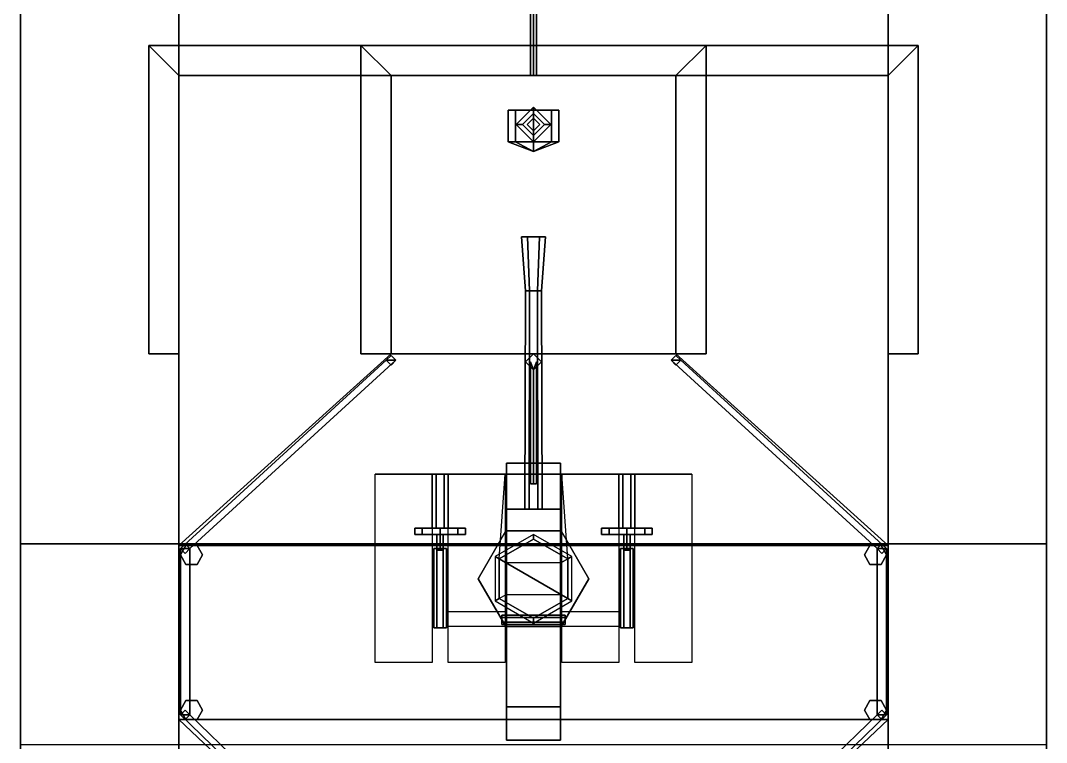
# Model space of a CAD drawing. Header units: millimetres. Extents: x -3.2 to 3.2, y -23.5 to 23.5.
# Drawn here: x -3.24 to 3.24, y -17.74 to -13.18 of the extents above; entities that cross this region are included whole.
import ezdxf

# ---------------------------------------------------------------- set-up
doc = ezdxf.new("R2010")
doc.units = ezdxf.units.MM
for name, color, linetype in [('gun', 1, 'Continuous'), ('sleeve', 5, 'Continuous'), ('turret', 2, 'Continuous')]:
    doc.layers.add(name, color=color, linetype=linetype)

msp = doc.modelspace()

# ---------------------------------------------------------------- linework, layer by layer
for points in [[(-3.24, -23.47, 1.46), (3.24, -23.47, 1.46), (3.24, 21.45, 1.46), (-3.24, 21.45, 1.46)], [(-3.24, 21.45, 1.46), (-3.24, -23.47, 1.46), (-3.24, -23.47, 2.38), (-3.24, 21.45, 2.38)], [(3.24, 21.45, 1.46), (3.24, -23.47, 1.46), (3.24, -23.47, 2.38), (3.24, 21.45, 2.38)], [(3.24, 12.85, -1.31), (3.24, -16.49, -1.31), (-3.24, -16.49, -1.31), (-3.24, 12.85, -1.31)], [(-3.24, 12.85, -1.31), (-3.24, -16.49, -1.31), (-3.24, -16.49, 1.46), (-3.24, 12.85, 1.46)], [(3.24, 12.85, 1.46), (3.24, -16.49, 1.46), (3.24, -16.49, -1.31), (3.24, 12.85, -1.31)], [(-2.24, -9.36, 2.56), (-2.24, -18.73, 2.56), (2.24, -18.73, 2.56), (2.24, -9.36, 2.56)], [(-2.24, -9.36, 1.46), (-2.24, -18.73, 1.46), (-2.24, -18.73, 2.56), (-2.24, -9.36, 2.56)], [(2.24, -9.36, 2.56), (2.24, -18.73, 2.56), (2.24, -18.73, 1.46), (2.24, -9.36, 1.46)], [(0, -13.53, 5.09), (-0.02, -13.53, 5.11), (-0.02, -12.5143, 5.8212), (0, -12.5028, 5.8049)], [(0.02, -13.53, 5.11), (0, -13.53, 5.09), (0, -12.5028, 5.8049), (0.02, -12.5143, 5.8212)], [(-0.02, -13.53, 5.11), (0, -13.53, 5.13), (0, -12.5257, 5.8376), (-0.02, -12.5143, 5.8212)], [(0, -13.53, 5.13), (0.02, -13.53, 5.11), (0.02, -12.5143, 5.8212), (0, -12.5257, 5.8376)], [(-2.43, -15.29, 3.78), (-2.24, -15.29, 3.53), (-2.24, -13.53, 3.53), (-2.43, -13.34, 3.78)], [(-2.24, -15.29, 3.53), (-2.43, -15.29, 3.78), (-2.43, -13.34, 3.78), (-2.24, -13.53, 3.53)], [(-2.24, -13.53, 3.53), (-2.43, -13.34, 3.78), (2.43, -13.34, 3.78), (2.24, -13.53, 3.53)], [(-2.43, -13.34, 3.78), (-2.24, -13.53, 3.53), (2.24, -13.53, 3.53), (2.43, -13.34, 3.78)], [(-1.09, -13.34, 4.65), (-0.9, -13.53, 4.4), (0.9, -13.53, 4.4), (1.09, -13.34, 4.65)], [(-0.9, -13.53, 4.4), (-1.09, -13.34, 4.65), (1.09, -13.34, 4.65), (0.9, -13.53, 4.4)], [(-0.9, -15.29, 4.4), (-1.09, -15.29, 4.65), (-1.09, -13.34, 4.65), (-0.9, -13.53, 4.4)], [(-1.09, -15.29, 4.65), (-0.9, -15.29, 4.4), (-0.9, -13.53, 4.4), (-1.09, -13.34, 4.65)], [(0.9, -15.29, 4.4), (1.09, -15.29, 4.65), (1.09, -13.34, 4.65), (0.9, -13.53, 4.4)], [(1.09, -15.29, 4.65), (0.9, -15.29, 4.4), (0.9, -13.53, 4.4), (1.09, -13.34, 4.65)], [(2.43, -15.29, 3.78), (2.24, -15.29, 3.53), (2.24, -13.53, 3.53), (2.43, -13.34, 3.78)], [(2.24, -15.29, 3.53), (2.43, -15.29, 3.78), (2.43, -13.34, 3.78), (2.24, -13.53, 3.53)], [(-2.24, -13.53, 2.56), (-2.24, -13.53, 3.53), (-0.9, -13.53, 3.53), (-0.9, -13.53, 2.56)], [(-2.24, -13.53, 3.53), (-2.24, -13.53, 2.56), (-0.9, -13.53, 2.56), (-0.9, -13.53, 3.53)], [(-2.24, -13.53, 3.53), (-2.24, -13.53, 2.56), (-2.24, -15.29, 2.56), (-2.24, -15.29, 3.53)], [(-2.24, -13.53, 2.56), (-2.24, -13.53, 3.53), (-2.24, -15.29, 3.53), (-2.24, -15.29, 2.56)], [(0.9, -13.53, 4.62), (0.9, -13.53, 2.56), (-0.9, -13.53, 2.56), (-0.9, -13.53, 4.62)], [(-0.9, -13.53, 2.56), (-0.9, -15.29, 2.56), (-0.9, -15.29, 4.62), (-0.9, -13.53, 4.62)], [(-0.9, -13.53, 4.62), (-0.9, -15.29, 4.62), (0.9, -15.29, 4.62), (0.9, -13.53, 4.62)], [(-0.9, -15.29, 5.27), (-0.9, -15.29, 4.62), (-0.9, -13.53, 4.62), (-0.9, -13.53, 5.27)], [(-0.9, -15.29, 4.62), (-0.9, -15.29, 5.27), (-0.9, -13.53, 5.27), (-0.9, -13.53, 4.62)], [(0.9, -13.53, 5.27), (0.9, -13.53, 4.62), (-0.9, -13.53, 4.62), (-0.9, -13.53, 5.27)], [(0.9, -13.53, 4.62), (0.9, -13.53, 5.27), (-0.9, -13.53, 5.27), (-0.9, -13.53, 4.62)], [(0.9, -15.29, 4.62), (0.9, -15.29, 2.56), (0.9, -13.53, 2.56), (0.9, -13.53, 4.62)], [(0.9, -15.29, 5.27), (0.9, -15.29, 4.62), (0.9, -13.53, 4.62), (0.9, -13.53, 5.27)], [(0.9, -15.29, 4.62), (0.9, -15.29, 5.27), (0.9, -13.53, 5.27), (0.9, -13.53, 4.62)], [(0.9, -13.53, 3.53), (0.9, -13.53, 2.56), (2.24, -13.53, 2.56), (2.24, -13.53, 3.53)], [(0.9, -13.53, 2.56), (0.9, -13.53, 3.53), (2.24, -13.53, 3.53), (2.24, -13.53, 2.56)], [(2.24, -13.53, 2.56), (2.24, -13.53, 3.53), (2.24, -15.29, 3.53), (2.24, -15.29, 2.56)], [(2.24, -13.53, 3.53), (2.24, -13.53, 2.56), (2.24, -15.29, 2.56), (2.24, -15.29, 3.53)], [(0, -13.73, 4.62), (-0.11, -13.84, 4.62), (-0.11, -13.84, 4.75), (0, -13.73, 4.75)], [(-0.07, -13.84, 4.96), (0, -13.77, 4.96), (0, -13.73, 4.75), (-0.11, -13.84, 4.75)], [(0.11, -13.84, 4.62), (0, -13.73, 4.62), (0, -13.73, 4.75), (0.11, -13.84, 4.75)], [(0, -13.77, 4.96), (0.07, -13.84, 4.96), (0.11, -13.84, 4.75), (0, -13.73, 4.75)], [(-0.16, -13.75, 5.47), (0.1131, -13.75, 5.3569), (0, -13.75, 5.31), (-0.1131, -13.75, 5.3569)], [(-0.16, -13.95, 5.47), (-0.1131, -13.95, 5.5831), (-0.1131, -13.75, 5.5831), (-0.16, -13.75, 5.47)], [(-0.1131, -13.95, 5.3569), (-0.16, -13.95, 5.47), (-0.16, -13.75, 5.47), (-0.1131, -13.75, 5.3569)], [(-0.1131, -13.75, 5.5831), (0.16, -13.75, 5.47), (0.1131, -13.75, 5.3569), (-0.16, -13.75, 5.47)], [(0, -13.95, 5.31), (-0.1131, -13.95, 5.3569), (-0.1131, -13.75, 5.3569), (0, -13.75, 5.31)], [(-0.1131, -13.95, 5.5831), (0, -13.95, 5.63), (0, -13.75, 5.63), (-0.1131, -13.75, 5.5831)], [(0, -13.75, 5.63), (0.1131, -13.75, 5.5831), (0.16, -13.75, 5.47), (-0.1131, -13.75, 5.5831)], [(-0.07, -13.84, 4.96), (0, -13.91, 4.96), (0.07, -13.84, 4.96), (0, -13.77, 4.96)], [(0, -13.8, 4.96), (-0.04, -13.84, 4.96), (-0.04, -13.84, 5.33), (0, -13.8, 5.31)], [(0.1131, -13.95, 5.3569), (0, -13.95, 5.31), (0, -13.75, 5.31), (0.1131, -13.75, 5.3569)], [(0, -13.95, 5.63), (0.1131, -13.95, 5.5831), (0.1131, -13.75, 5.5831), (0, -13.75, 5.63)], [(0.04, -13.84, 4.96), (0, -13.8, 4.96), (0, -13.8, 5.31), (0.04, -13.84, 5.33)], [(0.1131, -13.95, 5.5831), (0.16, -13.95, 5.47), (0.16, -13.75, 5.47), (0.1131, -13.75, 5.5831)], [(0.16, -13.95, 5.47), (0.1131, -13.95, 5.3569), (0.1131, -13.75, 5.3569), (0.16, -13.75, 5.47)], [(-0.11, -13.84, 4.62), (0, -13.95, 4.62), (0, -13.95, 4.75), (-0.11, -13.84, 4.75)], [(0, -13.91, 4.96), (-0.07, -13.84, 4.96), (-0.11, -13.84, 4.75), (0, -13.95, 4.75)], [(-0.04, -13.84, 4.96), (0, -13.88, 4.96), (0, -13.88, 5.31), (-0.04, -13.84, 5.33)], [(0, -13.95, 4.62), (0.11, -13.84, 4.62), (0.11, -13.84, 4.75), (0, -13.95, 4.75)], [(0.07, -13.84, 4.96), (0, -13.91, 4.96), (0, -13.95, 4.75), (0.11, -13.84, 4.75)], [(0, -13.88, 4.96), (0.04, -13.84, 4.96), (0.04, -13.84, 5.33), (0, -13.88, 5.31)], [(-0.16, -13.95, 5.47), (-0.1131, -13.95, 5.3569), (0, -14.01, 5.47)], [(-0.1131, -13.95, 5.5831), (-0.16, -13.95, 5.47), (0, -14.01, 5.47)], [(-0.1131, -13.95, 5.3569), (0, -13.95, 5.31), (0, -14.01, 5.47)], [(0, -13.95, 5.63), (-0.1131, -13.95, 5.5831), (0, -14.01, 5.47)], [(0, -13.95, 5.31), (0.1131, -13.95, 5.3569), (0, -14.01, 5.47)], [(0.1131, -13.95, 5.3569), (0.16, -13.95, 5.47), (0, -14.01, 5.47)], [(0.16, -13.95, 5.47), (0.1131, -13.95, 5.5831), (0, -14.01, 5.47)], [(0.1131, -13.95, 5.5831), (0, -13.95, 5.63), (0, -14.01, 5.47)], [(0.9, -15.29, 4.21), (2.24, -16.5, 4.21), (-2.24, -16.5, 4.21), (-0.9, -15.29, 4.21)], [(2.24, -16.5, 4.21), (0.9, -15.29, 4.21), (-0.9, -15.29, 4.21), (-2.24, -16.5, 4.21)], [(-0.9, -15.29, 4.62), (-0.9, -15.29, 2.56), (0.9, -15.29, 2.56), (0.9, -15.29, 4.62)], [(0, -15.29, 2.56), (-0.05, -15.34, 2.56), (-0.05, -15.34, 8.71), (0, -15.29, 8.71)], [(0, -15.29, 8.71), (-0.05, -15.34, 8.71), (0, -15.39, 8.71), (0.05, -15.34, 8.71)], [(0.05, -15.34, 2.56), (0, -15.29, 2.56), (0, -15.29, 8.71), (0.05, -15.34, 8.71)], [(-2.17, -16.52, 5.21), (-0.87, -15.33, 5.21), (-0.93, -15.33, 5.21), (-2.23, -16.52, 5.21)], [(-0.87, -15.33, 5.21), (-2.17, -16.52, 5.21), (-2.23, -16.52, 5.21), (-0.93, -15.33, 5.21)], [(-0.9, -15.3, 4.21), (-0.93, -15.33, 4.21), (-0.93, -15.33, 5.21), (-0.9, -15.3, 5.21)], [(-0.93, -15.33, 4.21), (-0.9, -15.36, 4.21), (-0.9, -15.36, 5.21), (-0.93, -15.33, 5.21)], [(-0.87, -15.33, 4.21), (-0.9, -15.3, 4.21), (-0.9, -15.3, 5.21), (-0.87, -15.33, 5.21)], [(-0.9, -15.36, 4.21), (-0.87, -15.33, 4.21), (-0.87, -15.33, 5.21), (-0.9, -15.36, 5.21)], [(-0.05, -15.34, 2.56), (0, -15.39, 2.56), (0, -15.39, 8.71), (-0.05, -15.34, 8.71)], [(0, -15.39, 8.1131), (-0.02, -15.34, 8.06), (-0.02, -16.11, 8.57), (0, -16.11, 8.59)], [(-0.02, -15.34, 8.06), (0, -15.39, 8.0731), (0, -16.11, 8.55), (-0.02, -16.11, 8.57)], [(0, -15.39, 2.56), (0.05, -15.34, 2.56), (0.05, -15.34, 8.71), (0, -15.39, 8.71)], [(0.02, -15.34, 8.06), (0, -15.39, 8.1131), (0, -16.11, 8.59), (0.02, -16.11, 8.57)], [(0, -15.39, 8.0731), (0.02, -15.34, 8.06), (0.02, -16.11, 8.57), (0, -16.11, 8.55)], [(0.9, -15.3, 4.21), (0.87, -15.33, 4.21), (0.87, -15.33, 5.21), (0.9, -15.3, 5.21)], [(0.87, -15.33, 4.21), (0.9, -15.36, 4.21), (0.9, -15.36, 5.21), (0.87, -15.33, 5.21)], [(2.17, -16.52, 5.21), (0.87, -15.33, 5.21), (0.93, -15.33, 5.21), (2.23, -16.52, 5.21)], [(0.87, -15.33, 5.21), (2.17, -16.52, 5.21), (2.23, -16.52, 5.21), (0.93, -15.33, 5.21)], [(0.93, -15.33, 4.21), (0.9, -15.3, 4.21), (0.9, -15.3, 5.21), (0.93, -15.33, 5.21)], [(0.9, -15.36, 4.21), (0.93, -15.33, 4.21), (0.93, -15.33, 5.21), (0.9, -15.36, 5.21)], [(0, -16.11, 8.59), (-0.02, -16.11, 8.57), (0, -16.11, 8.55), (0.02, -16.11, 8.57)], [(-0.175, -16.4069, 2.56), (-0.35, -16.71, 2.56), (-0.35, -16.71, 4.21), (-0.175, -16.4069, 4.21)], [(0.175, -16.4069, 2.56), (-0.175, -16.4069, 2.56), (-0.175, -16.4069, 4.21), (0.175, -16.4069, 4.21)], [(0.35, -16.71, 2.56), (0.175, -16.4069, 2.56), (0.175, -16.4069, 4.21), (0.35, -16.71, 4.21)], [(3.24, -16.49, -1.31), (3.24, -17.76, -1.19), (-3.24, -17.76, -1.19), (-3.24, -16.49, -1.31)], [(-3.24, -16.49, -1.31), (-3.24, -17.76, -1.19), (-3.24, -17.76, 1.46), (-3.24, -16.49, 1.46)], [(2.24, -16.5, 4.21), (2.24, -17.6, 4.21), (-2.24, -17.6, 4.21), (-2.24, -16.5, 4.21)], [(2.24, -17.6, 4.21), (2.24, -16.5, 4.21), (-2.24, -16.5, 4.21), (-2.24, -17.6, 4.21)], [(-2.2, -16.49, 4.21), (-2.23, -16.52, 4.21), (-2.23, -16.52, 5.21), (-2.2, -16.49, 5.21)], [(-2.195, -16.4994, 2.56), (-2.23, -16.56, 2.56), (-2.23, -16.56, 4.21), (-2.195, -16.4994, 4.21)], [(-2.23, -16.52, 4.21), (-2.2, -16.55, 4.21), (-2.2, -16.55, 5.21), (-2.23, -16.52, 5.21)], [(-2.17, -17.57, 5.21), (-2.17, -16.52, 5.21), (-2.23, -16.52, 5.21), (-2.23, -17.57, 5.21)], [(-2.17, -16.52, 5.21), (-2.17, -17.57, 5.21), (-2.23, -17.57, 5.21), (-2.23, -16.52, 5.21)], [(-2.17, -16.52, 4.21), (-2.2, -16.49, 4.21), (-2.2, -16.49, 5.21), (-2.17, -16.52, 5.21)], [(-2.2, -16.55, 4.21), (-2.17, -16.52, 4.21), (-2.17, -16.52, 5.21), (-2.2, -16.55, 5.21)], [(-2.125, -16.4994, 2.56), (-2.195, -16.4994, 2.56), (-2.195, -16.4994, 4.21), (-2.125, -16.4994, 4.21)], [(-2.09, -16.56, 2.56), (-2.125, -16.4994, 2.56), (-2.125, -16.4994, 4.21), (-2.09, -16.56, 4.21)], [(2.125, -16.4994, 2.56), (2.09, -16.56, 2.56), (2.09, -16.56, 4.21), (2.125, -16.4994, 4.21)], [(2.195, -16.4994, 2.56), (2.125, -16.4994, 2.56), (2.125, -16.4994, 4.21), (2.195, -16.4994, 4.21)], [(2.2, -16.49, 4.21), (2.17, -16.52, 4.21), (2.17, -16.52, 5.21), (2.2, -16.49, 5.21)], [(2.17, -16.52, 4.21), (2.2, -16.55, 4.21), (2.2, -16.55, 5.21), (2.17, -16.52, 5.21)], [(2.17, -17.57, 5.21), (2.17, -16.52, 5.21), (2.23, -16.52, 5.21), (2.23, -17.57, 5.21)], [(2.17, -16.52, 5.21), (2.17, -17.57, 5.21), (2.23, -17.57, 5.21), (2.23, -16.52, 5.21)], [(2.23, -16.56, 2.56), (2.195, -16.4994, 2.56), (2.195, -16.4994, 4.21), (2.23, -16.56, 4.21)], [(2.23, -16.52, 4.21), (2.2, -16.49, 4.21), (2.2, -16.49, 5.21), (2.23, -16.52, 5.21)], [(2.2, -16.55, 4.21), (2.23, -16.52, 4.21), (2.23, -16.52, 5.21), (2.2, -16.55, 5.21)], [(3.24, -16.49, 1.46), (3.24, -17.76, 1.46), (3.24, -17.76, -1.19), (3.24, -16.49, -1.31)], [(-2.23, -16.56, 2.56), (-2.195, -16.6206, 2.56), (-2.195, -16.6206, 4.21), (-2.23, -16.56, 4.21)], [(-2.125, -16.6206, 2.56), (-2.09, -16.56, 2.56), (-2.09, -16.56, 4.21), (-2.125, -16.6206, 4.21)], [(2.09, -16.56, 2.56), (2.125, -16.6206, 2.56), (2.125, -16.6206, 4.21), (2.09, -16.56, 4.21)], [(2.195, -16.6206, 2.56), (2.23, -16.56, 2.56), (2.23, -16.56, 4.21), (2.195, -16.6206, 4.21)], [(-2.195, -16.6206, 2.56), (-2.125, -16.6206, 2.56), (-2.125, -16.6206, 4.21), (-2.195, -16.6206, 4.21)], [(2.125, -16.6206, 2.56), (2.195, -16.6206, 2.56), (2.195, -16.6206, 4.21), (2.125, -16.6206, 4.21)], [(-0.35, -16.71, 2.56), (-0.175, -17.0131, 2.56), (-0.175, -17.0131, 4.21), (-0.35, -16.71, 4.21)], [(0.175, -17.0131, 2.56), (0.35, -16.71, 2.56), (0.35, -16.71, 4.21), (0.175, -17.0131, 4.21)], [(-0.175, -17.0131, 2.56), (0.175, -17.0131, 2.56), (0.175, -17.0131, 4.21), (-0.175, -17.0131, 4.21)], [(-2.195, -17.4794, 2.56), (-2.23, -17.54, 2.56), (-2.23, -17.54, 4.21), (-2.195, -17.4794, 4.21)], [(-2.125, -17.4794, 2.56), (-2.195, -17.4794, 2.56), (-2.195, -17.4794, 4.21), (-2.125, -17.4794, 4.21)], [(-2.09, -17.54, 2.56), (-2.125, -17.4794, 2.56), (-2.125, -17.4794, 4.21), (-2.09, -17.54, 4.21)], [(2.125, -17.4794, 2.56), (2.09, -17.54, 2.56), (2.09, -17.54, 4.21), (2.125, -17.4794, 4.21)], [(2.195, -17.4794, 2.56), (2.125, -17.4794, 2.56), (2.125, -17.4794, 4.21), (2.195, -17.4794, 4.21)], [(2.23, -17.54, 2.56), (2.195, -17.4794, 2.56), (2.195, -17.4794, 4.21), (2.23, -17.54, 4.21)], [(-2.23, -17.54, 2.56), (-2.195, -17.6006, 2.56), (-2.195, -17.6006, 4.21), (-2.23, -17.54, 4.21)], [(-2.2, -17.54, 4.21), (-2.23, -17.57, 4.21), (-2.23, -17.57, 5.21), (-2.2, -17.54, 5.21)], [(-2.17, -17.57, 4.21), (-2.2, -17.54, 4.21), (-2.2, -17.54, 5.21), (-2.17, -17.57, 5.21)], [(-2.125, -17.6006, 2.56), (-2.09, -17.54, 2.56), (-2.09, -17.54, 4.21), (-2.125, -17.6006, 4.21)], [(2.09, -17.54, 2.56), (2.125, -17.6006, 2.56), (2.125, -17.6006, 4.21), (2.09, -17.54, 4.21)], [(2.2, -17.54, 4.21), (2.17, -17.57, 4.21), (2.17, -17.57, 5.21), (2.2, -17.54, 5.21)], [(2.195, -17.6006, 2.56), (2.23, -17.54, 2.56), (2.23, -17.54, 4.21), (2.195, -17.6006, 4.21)], [(2.23, -17.57, 4.21), (2.2, -17.54, 4.21), (2.2, -17.54, 5.21), (2.23, -17.57, 5.21)], [(0.9, -18.87, 4.21), (2.24, -17.6, 4.21), (-2.24, -17.6, 4.21), (-0.9, -18.87, 4.21)], [(2.24, -17.6, 4.21), (0.9, -18.87, 4.21), (-0.9, -18.87, 4.21), (-2.24, -17.6, 4.21)], [(-2.23, -17.57, 4.21), (-2.2, -17.6, 4.21), (-2.2, -17.6, 5.21), (-2.23, -17.57, 5.21)], [(-0.9, -18.8, 5.21), (-2.17, -17.57, 5.21), (-2.23, -17.57, 5.21), (-0.9, -18.86, 5.21)], [(-2.17, -17.57, 5.21), (-0.9, -18.8, 5.21), (-0.9, -18.86, 5.21), (-2.23, -17.57, 5.21)], [(-2.2, -17.6, 4.21), (-2.17, -17.57, 4.21), (-2.17, -17.57, 5.21), (-2.2, -17.6, 5.21)], [(-2.195, -17.6006, 2.56), (-2.125, -17.6006, 2.56), (-2.125, -17.6006, 4.21), (-2.195, -17.6006, 4.21)], [(0.9, -18.8, 5.21), (2.17, -17.57, 5.21), (2.23, -17.57, 5.21), (0.9, -18.86, 5.21)], [(2.17, -17.57, 5.21), (0.9, -18.8, 5.21), (0.9, -18.86, 5.21), (2.23, -17.57, 5.21)], [(2.125, -17.6006, 2.56), (2.195, -17.6006, 2.56), (2.195, -17.6006, 4.21), (2.125, -17.6006, 4.21)], [(2.17, -17.57, 4.21), (2.2, -17.6, 4.21), (2.2, -17.6, 5.21), (2.17, -17.57, 5.21)], [(2.2, -17.6, 4.21), (2.23, -17.57, 4.21), (2.23, -17.57, 5.21), (2.2, -17.6, 5.21)]]:
    msp.add_3dface(points)
at = {"layer": 'gun'}
for points in [[(-0.0375, -14.55, 5.995), (-0.075, -14.55, 5.93), (-0.05, -14.89, 5.93), (-0.025, -14.89, 5.9733)], [(-0.075, -14.55, 5.93), (-0.0375, -14.55, 5.865), (-0.025, -14.89, 5.8867), (-0.05, -14.89, 5.93)], [(0.0375, -14.55, 5.995), (-0.0375, -14.55, 5.995), (-0.025, -14.89, 5.9733), (0.025, -14.89, 5.9733)], [(-0.0375, -14.55, 5.865), (0.0375, -14.55, 5.865), (0.025, -14.89, 5.8867), (-0.025, -14.89, 5.8867)], [(0.075, -14.55, 5.93), (0.0375, -14.55, 5.995), (0.025, -14.89, 5.9733), (0.05, -14.89, 5.93)], [(0.0375, -14.55, 5.865), (0.075, -14.55, 5.93), (0.05, -14.89, 5.93), (0.025, -14.89, 5.8867)], [(-0.025, -14.89, 5.9733), (-0.05, -14.89, 5.93), (-0.055, -16.27, 5.93), (-0.0275, -16.27, 5.9776)], [(-0.05, -14.89, 5.93), (-0.025, -14.89, 5.8867), (-0.0275, -16.27, 5.8824), (-0.055, -16.27, 5.93)], [(0.025, -14.89, 5.9733), (-0.025, -14.89, 5.8867), (-0.05, -14.89, 5.93), (-0.025, -14.89, 5.9733)], [(0.025, -14.89, 5.9733), (-0.025, -14.89, 5.9733), (-0.0275, -16.27, 5.9776), (0.0275, -16.27, 5.9776)], [(-0.025, -14.89, 5.8867), (0.025, -14.89, 5.8867), (0.0275, -16.27, 5.8824), (-0.0275, -16.27, 5.8824)], [(0.05, -14.89, 5.93), (0.025, -14.89, 5.8867), (-0.025, -14.89, 5.8867), (0.025, -14.89, 5.9733)], [(0.05, -14.89, 5.93), (0.025, -14.89, 5.9733), (0.0275, -16.27, 5.9776), (0.055, -16.27, 5.93)], [(0.025, -14.89, 5.8867), (0.05, -14.89, 5.93), (0.055, -16.27, 5.93), (0.0275, -16.27, 5.8824)]]:
    msp.add_3dface(points, dxfattribs=at)
at = {"layer": 'sleeve'}
for points in [[(0.17, -16.27, 6.13), (0.17, -15.98, 5.59), (-0.17, -15.98, 5.59), (-0.17, -16.27, 6.13)], [(-0.17, -15.98, 5.59), (-0.17, -17.52, 5.59), (-0.17, -17.52, 6.13), (-0.17, -16.27, 6.13)], [(0.17, -15.98, 5.59), (0.17, -17.52, 5.59), (-0.17, -17.52, 5.59), (-0.17, -15.98, 5.59)], [(0.17, -17.52, 6.13), (0.17, -17.52, 5.59), (0.17, -15.98, 5.59), (0.17, -16.27, 6.13)], [(-0.17, -16.27, 6.13), (-0.17, -17.52, 6.13), (0.17, -17.52, 6.13), (0.17, -16.27, 6.13)], [(-0.61, -16.52, 6.0546), (-0.63, -16.52, 6.02), (-0.63, -17.02, 6.02), (-0.61, -17.02, 6.0546)], [(-0.63, -16.52, 6.02), (-0.61, -16.52, 5.9854), (-0.61, -17.02, 5.9854), (-0.63, -17.02, 6.02)], [(-0.55, -16.52, 6.02), (-0.63, -16.52, 6.02), (-0.61, -16.52, 6.0546), (-0.57, -16.52, 6.0546)], [(-0.57, -16.52, 5.9854), (-0.61, -16.52, 5.9854), (-0.63, -16.52, 6.02), (-0.55, -16.52, 6.02)], [(-0.57, -16.52, 6.0546), (-0.61, -16.52, 6.0546), (-0.61, -17.02, 6.0546), (-0.57, -17.02, 6.0546)], [(-0.61, -16.52, 5.9854), (-0.57, -16.52, 5.9854), (-0.57, -17.02, 5.9854), (-0.61, -17.02, 5.9854)], [(-0.55, -16.52, 6.02), (-0.57, -16.52, 6.0546), (-0.57, -17.02, 6.0546), (-0.55, -17.02, 6.02)], [(-0.57, -16.52, 5.9854), (-0.55, -16.52, 6.02), (-0.55, -17.02, 6.02), (-0.57, -17.02, 5.9854)], [(0.61, -16.52, 5.9854), (0.57, -16.52, 5.9854), (0.55, -16.52, 6.02), (0.63, -16.52, 6.02)], [(0.63, -16.52, 6.02), (0.55, -16.52, 6.02), (0.57, -16.52, 6.0546), (0.61, -16.52, 6.0546)], [(0.55, -16.52, 6.02), (0.57, -16.52, 5.9854), (0.57, -17.02, 5.9854), (0.55, -17.02, 6.02)], [(0.57, -16.52, 6.0546), (0.55, -16.52, 6.02), (0.55, -17.02, 6.02), (0.57, -17.02, 6.0546)], [(0.57, -16.52, 5.9854), (0.61, -16.52, 5.9854), (0.61, -17.02, 5.9854), (0.57, -17.02, 5.9854)], [(0.61, -16.52, 6.0546), (0.57, -16.52, 6.0546), (0.57, -17.02, 6.0546), (0.61, -17.02, 6.0546)], [(0.61, -16.52, 5.9854), (0.63, -16.52, 6.02), (0.63, -17.02, 6.02), (0.61, -17.02, 5.9854)], [(0.63, -16.52, 6.02), (0.61, -16.52, 6.0546), (0.61, -17.02, 6.0546), (0.63, -17.02, 6.02)], [(-0.55, -16.92, 6.02), (-0.55, -17.01, 6.02), (-0.17, -17.01, 6.02), (-0.17, -16.92, 6.02)], [(0.2, -16.955, 5.946), (0.2, -16.94, 5.92), (-0.2, -16.94, 5.92), (-0.2, -16.955, 5.946)], [(0.2, -16.94, 5.92), (0.2, -16.955, 5.894), (-0.2, -16.955, 5.894), (-0.2, -16.94, 5.92)], [(-0.2, -16.985, 5.946), (-0.2, -16.955, 5.946), (-0.2, -16.94, 5.92), (-0.2, -17, 5.92)], [(-0.2, -17, 5.92), (-0.2, -16.94, 5.92), (-0.2, -16.955, 5.894), (-0.2, -16.985, 5.894)], [(0.2, -16.985, 5.946), (0.2, -16.955, 5.946), (-0.2, -16.955, 5.946), (-0.2, -16.985, 5.946)], [(0.2, -16.955, 5.894), (0.2, -16.985, 5.894), (-0.2, -16.985, 5.894), (-0.2, -16.955, 5.894)], [(0.17, -16.92, 6.02), (0.17, -17.01, 6.02), (0.55, -17.01, 6.02), (0.55, -16.92, 6.02)], [(0.2, -17, 5.92), (0.2, -16.94, 5.92), (0.2, -16.955, 5.946), (0.2, -16.985, 5.946)], [(0.2, -16.985, 5.894), (0.2, -16.955, 5.894), (0.2, -16.94, 5.92), (0.2, -17, 5.92)], [(-0.57, -17.02, 6.0546), (-0.61, -17.02, 6.0546), (-0.63, -17.02, 6.02), (-0.55, -17.02, 6.02)], [(-0.55, -17.02, 6.02), (-0.63, -17.02, 6.02), (-0.61, -17.02, 5.9854), (-0.57, -17.02, 5.9854)], [(0.2, -17, 5.92), (0.2, -16.985, 5.946), (-0.2, -16.985, 5.946), (-0.2, -17, 5.92)], [(0.2, -16.985, 5.894), (0.2, -17, 5.92), (-0.2, -17, 5.92), (-0.2, -16.985, 5.894)], [(0.63, -17.02, 6.02), (0.55, -17.02, 6.02), (0.57, -17.02, 5.9854), (0.61, -17.02, 5.9854)], [(0.61, -17.02, 6.0546), (0.57, -17.02, 6.0546), (0.55, -17.02, 6.02), (0.63, -17.02, 6.02)], [(-0.17, -17.52, 6.13), (-0.17, -17.52, 5.59), (0.17, -17.52, 5.59), (0.17, -17.52, 6.13)], [(-0.17, -17.52, 5.74), (-0.17, -17.73, 5.74), (-0.17, -17.73, 6.03), (-0.17, -17.52, 6.03)], [(-0.17, -17.52, 6.03), (-0.17, -17.73, 6.03), (0.17, -17.73, 6.03), (0.17, -17.52, 6.03)], [(0.17, -17.52, 5.74), (0.17, -17.73, 5.74), (-0.17, -17.73, 5.74), (-0.17, -17.52, 5.74)], [(0.17, -17.73, 6.03), (0.17, -17.73, 5.74), (0.17, -17.52, 5.74), (0.17, -17.52, 6.03)], [(-0.17, -17.73, 6.03), (-0.17, -17.73, 5.74), (0.17, -17.73, 5.74), (0.17, -17.73, 6.03)]]:
    msp.add_3dface(points, dxfattribs=at)
at = {"layer": 'turret'}
for points in [[(-1, -16.05, 4.41), (-0.18, -16.05, 4.41), (-0.18, -16.05, 5.76), (-1, -16.05, 5.76)], [(-1, -16.05, 5.76), (-0.64, -16.05, 5.76), (-0.64, -17.24, 6.29), (-1, -17.24, 6.29)], [(-0.64, -16.05, 5.22), (-0.615, -16.05, 5.1767), (-0.615, -16.39, 5.1767), (-0.64, -16.39, 5.22)], [(-0.615, -16.05, 5.2633), (-0.64, -16.05, 5.22), (-0.64, -16.39, 5.22), (-0.615, -16.39, 5.2633)], [(-0.615, -16.05, 5.1767), (-0.565, -16.05, 5.1767), (-0.565, -16.39, 5.1767), (-0.615, -16.39, 5.1767)], [(-0.565, -16.05, 5.2633), (-0.615, -16.05, 5.2633), (-0.615, -16.39, 5.2633), (-0.565, -16.39, 5.2633)], [(-0.565, -16.05, 5.1767), (-0.54, -16.05, 5.22), (-0.54, -16.39, 5.22), (-0.565, -16.39, 5.1767)], [(-0.54, -16.05, 5.22), (-0.565, -16.05, 5.2633), (-0.565, -16.39, 5.2633), (-0.54, -16.39, 5.22)], [(-0.54, -16.05, 5.76), (-0.18, -16.05, 5.76), (-0.18, -17.24, 6.29), (-0.54, -17.24, 6.29)], [(-0.2165, -16.585, 4.27), (-0.18, -16.05, 4.41), (-0.18, -16.05, 5.45), (-0.1732, -16.61, 5.51)], [(-0.18, -16.05, 4.41), (0.18, -16.05, 4.41), (0.18, -16.05, 5.45), (-0.18, -16.05, 5.45)], [(0.2165, -16.585, 4.27), (0.18, -16.05, 4.41), (0.18, -16.05, 5.45), (0.1732, -16.61, 5.51)], [(0.18, -16.05, 4.41), (1, -16.05, 4.41), (1, -16.05, 5.76), (0.18, -16.05, 5.76)], [(0.18, -16.05, 5.76), (0.54, -16.05, 5.76), (0.54, -17.24, 6.29), (0.18, -17.24, 6.29)], [(0.565, -16.05, 5.2633), (0.54, -16.05, 5.22), (0.54, -16.39, 5.22), (0.565, -16.39, 5.2633)], [(0.54, -16.05, 5.22), (0.565, -16.05, 5.1767), (0.565, -16.39, 5.1767), (0.54, -16.39, 5.22)], [(0.615, -16.05, 5.2633), (0.565, -16.05, 5.2633), (0.565, -16.39, 5.2633), (0.615, -16.39, 5.2633)], [(0.565, -16.05, 5.1767), (0.615, -16.05, 5.1767), (0.615, -16.39, 5.1767), (0.565, -16.39, 5.1767)], [(0.64, -16.05, 5.22), (0.615, -16.05, 5.2633), (0.615, -16.39, 5.2633), (0.64, -16.39, 5.22)], [(0.615, -16.05, 5.1767), (0.64, -16.05, 5.22), (0.64, -16.39, 5.22), (0.615, -16.39, 5.1767)], [(0.64, -16.05, 5.76), (1, -16.05, 5.76), (1, -17.24, 6.29), (0.64, -17.24, 6.29)], [(-0.7031, -16.39, 5.3331), (-0.75, -16.39, 5.22), (-0.75, -16.43, 5.22), (-0.7031, -16.43, 5.3331)], [(-0.7031, -16.39, 5.3331), (-0.43, -16.39, 5.22), (-0.4769, -16.39, 5.1069), (-0.75, -16.39, 5.22)], [(-0.75, -16.39, 5.22), (-0.4769, -16.39, 5.1069), (-0.59, -16.39, 5.06), (-0.7031, -16.39, 5.1069)], [(-0.75, -16.39, 5.22), (-0.7031, -16.39, 5.1069), (-0.7031, -16.43, 5.1069), (-0.75, -16.43, 5.22)], [(-0.7031, -16.39, 5.1069), (-0.59, -16.39, 5.06), (-0.59, -16.43, 5.06), (-0.7031, -16.43, 5.1069)], [(-0.59, -16.39, 5.38), (-0.4769, -16.39, 5.3331), (-0.43, -16.39, 5.22), (-0.7031, -16.39, 5.3331)], [(-0.59, -16.39, 5.38), (-0.7031, -16.39, 5.3331), (-0.7031, -16.43, 5.3331), (-0.59, -16.43, 5.38)], [(-0.59, -16.39, 5.06), (-0.4769, -16.39, 5.1069), (-0.4769, -16.43, 5.1069), (-0.59, -16.43, 5.06)], [(-0.4769, -16.39, 5.3331), (-0.59, -16.39, 5.38), (-0.59, -16.43, 5.38), (-0.4769, -16.43, 5.3331)], [(-0.43, -16.39, 5.22), (-0.4769, -16.39, 5.3331), (-0.4769, -16.43, 5.3331), (-0.43, -16.43, 5.22)], [(-0.4769, -16.39, 5.1069), (-0.43, -16.39, 5.22), (-0.43, -16.43, 5.22), (-0.4769, -16.43, 5.1069)], [(0.43, -16.39, 5.22), (0.4769, -16.39, 5.1069), (0.4769, -16.43, 5.1069), (0.43, -16.43, 5.22)], [(0.43, -16.39, 5.22), (0.7031, -16.39, 5.1069), (0.59, -16.39, 5.06), (0.4769, -16.39, 5.1069)], [(0.4769, -16.39, 5.3331), (0.75, -16.39, 5.22), (0.7031, -16.39, 5.1069), (0.43, -16.39, 5.22)], [(0.4769, -16.39, 5.3331), (0.43, -16.39, 5.22), (0.43, -16.43, 5.22), (0.4769, -16.43, 5.3331)], [(0.4769, -16.39, 5.1069), (0.59, -16.39, 5.06), (0.59, -16.43, 5.06), (0.4769, -16.43, 5.1069)], [(0.59, -16.39, 5.38), (0.4769, -16.39, 5.3331), (0.4769, -16.43, 5.3331), (0.59, -16.43, 5.38)], [(0.59, -16.39, 5.38), (0.7031, -16.39, 5.3331), (0.75, -16.39, 5.22), (0.4769, -16.39, 5.3331)], [(0.59, -16.39, 5.06), (0.7031, -16.39, 5.1069), (0.7031, -16.43, 5.1069), (0.59, -16.43, 5.06)], [(0.7031, -16.39, 5.3331), (0.59, -16.39, 5.38), (0.59, -16.43, 5.38), (0.7031, -16.43, 5.3331)], [(0.7031, -16.39, 5.1069), (0.75, -16.39, 5.22), (0.75, -16.43, 5.22), (0.7031, -16.43, 5.1069)], [(0.75, -16.39, 5.22), (0.7031, -16.39, 5.3331), (0.7031, -16.43, 5.3331), (0.75, -16.43, 5.22)], [(-0.75, -16.43, 5.22), (-0.4769, -16.43, 5.1069), (-0.43, -16.43, 5.22), (-0.7031, -16.43, 5.3331)], [(-0.7031, -16.43, 5.1069), (-0.59, -16.43, 5.06), (-0.4769, -16.43, 5.1069), (-0.75, -16.43, 5.22)], [(-0.7031, -16.43, 5.3331), (-0.43, -16.43, 5.22), (-0.4769, -16.43, 5.3331), (-0.59, -16.43, 5.38)], [(-0.59, -16.43, 5.12), (-0.61, -16.43, 5.1), (-0.61, -16.53, 5.1), (-0.59, -16.53, 5.12)], [(-0.61, -16.43, 5.1), (-0.59, -16.43, 5.08), (-0.59, -16.53, 5.08), (-0.61, -16.53, 5.1)], [(-0.57, -16.43, 5.1), (-0.59, -16.43, 5.12), (-0.59, -16.53, 5.12), (-0.57, -16.53, 5.1)], [(-0.59, -16.43, 5.08), (-0.57, -16.43, 5.1), (-0.57, -16.53, 5.1), (-0.59, -16.53, 5.08)], [(0, -16.43, 4.22), (-0.2425, -16.57, 4.22), (-0.2165, -16.585, 4.27), (0, -16.46, 4.27)], [(0.2425, -16.57, 4.22), (0, -16.43, 4.22), (0, -16.46, 4.27), (0.2165, -16.585, 4.27)], [(0.4769, -16.43, 5.1069), (0.59, -16.43, 5.06), (0.7031, -16.43, 5.1069), (0.43, -16.43, 5.22)], [(0.43, -16.43, 5.22), (0.7031, -16.43, 5.1069), (0.75, -16.43, 5.22), (0.4769, -16.43, 5.3331)], [(0.4769, -16.43, 5.3331), (0.75, -16.43, 5.22), (0.7031, -16.43, 5.3331), (0.59, -16.43, 5.38)], [(0.57, -16.43, 5.1), (0.59, -16.43, 5.08), (0.59, -16.53, 5.08), (0.57, -16.53, 5.1)], [(0.59, -16.43, 5.12), (0.57, -16.43, 5.1), (0.57, -16.53, 5.1), (0.59, -16.53, 5.12)], [(0.59, -16.43, 5.08), (0.61, -16.43, 5.1), (0.61, -16.53, 5.1), (0.59, -16.53, 5.08)], [(0.61, -16.43, 5.1), (0.59, -16.43, 5.12), (0.59, -16.53, 5.12), (0.61, -16.53, 5.1)], [(-0.2165, -16.585, 4.27), (0.2165, -16.835, 4.27), (0.2165, -16.585, 4.27), (0, -16.46, 4.27)], [(-0.61, -16.53, 5.1), (-0.59, -16.53, 5.08), (-0.57, -16.53, 5.1), (-0.59, -16.53, 5.12)], [(-0.2425, -16.57, 4.22), (-0.2425, -16.85, 4.22), (-0.2165, -16.835, 4.27), (-0.2165, -16.585, 4.27)], [(-0.2165, -16.585, 4.27), (-0.2165, -16.835, 4.27), (-0.1732, -16.81, 5.51), (-0.1732, -16.61, 5.51)], [(-0.2165, -16.835, 4.27), (0, -16.96, 4.27), (0.2165, -16.835, 4.27), (-0.2165, -16.585, 4.27)], [(0.2165, -16.835, 4.27), (0.2165, -16.585, 4.27), (0.1732, -16.61, 5.51), (0.1732, -16.81, 5.51)], [(0.2425, -16.85, 4.22), (0.2425, -16.57, 4.22), (0.2165, -16.585, 4.27), (0.2165, -16.835, 4.27)], [(0.57, -16.53, 5.1), (0.59, -16.53, 5.08), (0.61, -16.53, 5.1), (0.59, -16.53, 5.12)], [(-0.1732, -16.61, 5.51), (-0.1732, -16.81, 5.51), (0.1732, -16.81, 5.51), (0.1732, -16.61, 5.51)], [(-0.1732, -16.61, 5.51), (-0.1732, -16.81, 5.51), (-0.1732, -16.86, 5.65), (-0.1732, -16.67, 5.65)], [(0.1732, -16.61, 5.51), (0.1732, -16.81, 5.51), (0.1732, -16.86, 5.65), (0.1732, -16.67, 5.65)], [(-0.1732, -16.67, 5.65), (-0.1732, -16.86, 5.65), (-0.1732, -17.08, 5.99), (-0.1732, -16.96, 5.99)], [(0.1732, -16.67, 5.65), (0.1732, -16.86, 5.65), (0.1732, -17.08, 5.99), (0.1732, -16.96, 5.99)], [(-0.2425, -16.85, 4.22), (0, -16.99, 4.22), (0, -16.96, 4.27), (-0.2165, -16.835, 4.27)], [(0, -16.99, 4.22), (0.2425, -16.85, 4.22), (0.2165, -16.835, 4.27), (0, -16.96, 4.27)]]:
    msp.add_3dface(points, dxfattribs=at)

doc.saveas('drawing.dxf')
